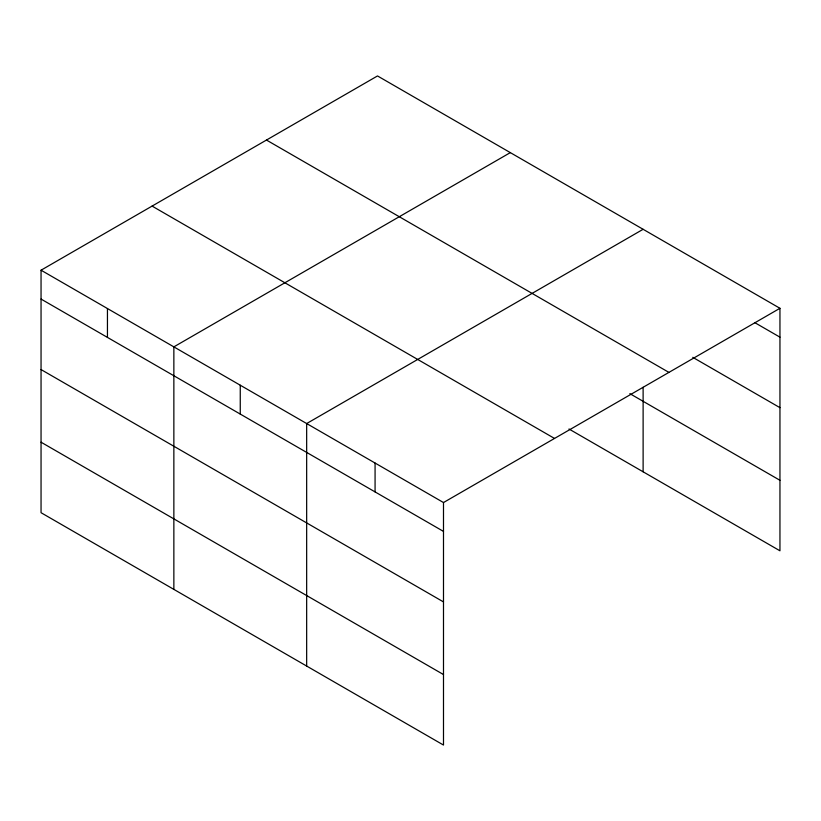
<?xml version="1.0" encoding="UTF-8"?>
<svg xmlns="http://www.w3.org/2000/svg" width="821" height="821" viewBox="0 0 821 821"><rect width="100%" height="100%" fill="white"/><g stroke="black" fill="none" stroke-linecap="round" stroke-linejoin="round"><path stroke-width="1.23" d="M41.05 270.201L443.494 502.544L443.494 745.058L41.05 512.704L41.05 270.201L377.506 75.943L779.95 308.296L779.95 550.799L568.974 428.993M510.313 152.624L173.857 346.873L173.857 589.375M643.12 229.295L306.664 423.554L306.664 666.057M443.494 502.544L779.95 308.296M754.571 322.509L779.95 337.164M692.78 357.33L779.95 407.668M266.476 140.052L668.92 372.395M629.84 393.639L779.95 480.295M152.08 206.092L554.524 438.445M41.05 299.07L443.494 531.413M41.05 369.573L443.494 601.916M41.05 442.201L443.494 674.554M643.12 387.286L643.12 471.798M375.074 463.044L375.074 491.923M240.255 385.213L240.255 414.082M107.448 308.542L107.448 337.41"/></g></svg>
